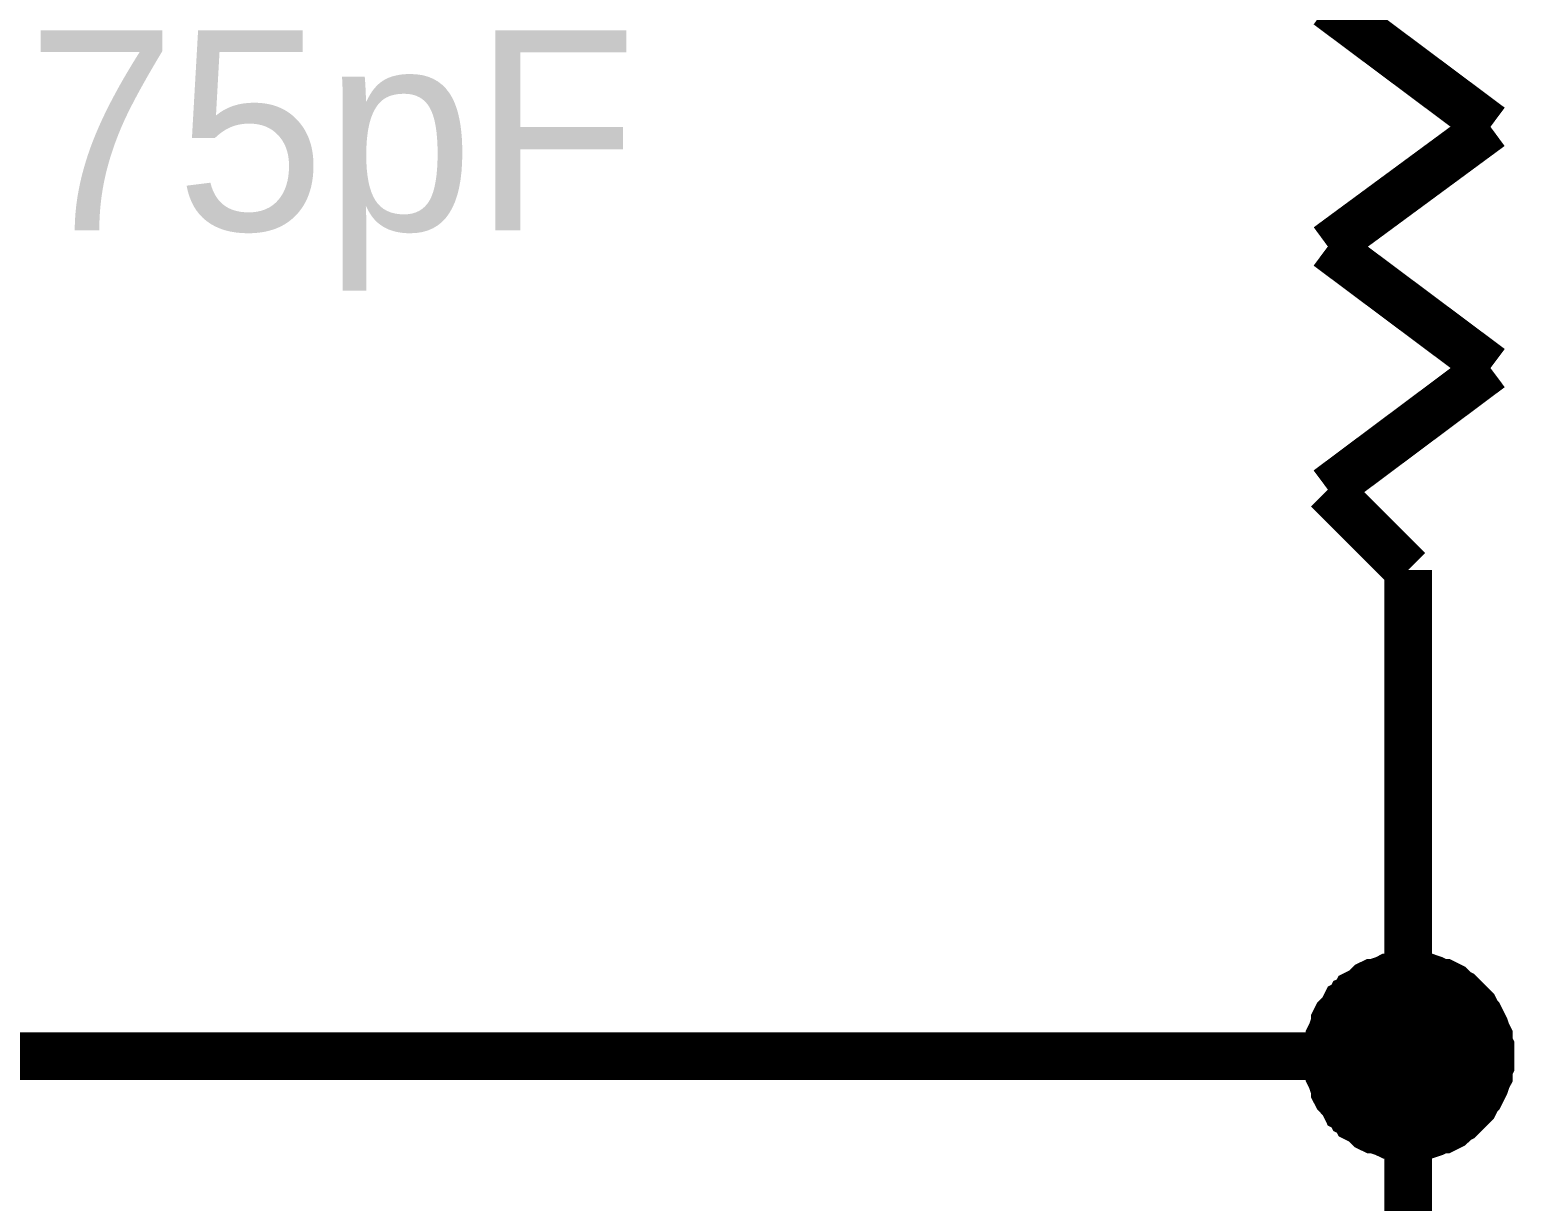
# Model space of a CAD drawing. Header units: millimetres. Extents: x 0 to 19, y 0 to 9.5.
# Drawn here: x 6.459 to 6.8263, y 6.6638 to 6.9536 of the extents above; entities that cross this region are included whole.
import ezdxf

# ---------------------------------------------------------------- set-up
doc = ezdxf.new("R2010")
doc.units = ezdxf.units.MM
doc.header["$MEASUREMENT"] = 0
doc.layers.add('Sheet', color=255, linetype='Continuous')

msp = doc.modelspace()

# ---------------------------------------------------------------- linework, layer by layer
at = {"layer": 'Sheet'}
for points, const_width in [([(4.00019, 7.19972), (4.20002, 7.19972), (4.20002, 6.69969), (6.40039, 6.69969), (6.80005, 6.69969)], 0.0118), ([(6.78016, 6.95965), (6.82039, 6.92959)], 0.0118), ([(6.82039, 6.92959), (6.78016, 6.89997)], 0.0118), ([(6.78016, 6.89997), (6.82039, 6.8699)], 0.0118), ([(6.82039, 6.8699), (6.78016, 6.83984)], 0.0118), ([(6.78016, 6.83984), (6.80005, 6.81995)], 0.0118), ([(6.80005, 6.81995), (6.80005, 6.79961)], 0.0118), ([(6.80005, 6.79961), (6.80005, 6.69969), (6.80005, 6.59978)], 0.0118), ([(6.78016, 6.69969), (6.78016, 6.70058), (6.78016, 6.7019), (6.7806, 6.70279), (6.7806, 6.70367), (6.7806, 6.70456), (6.78104, 6.70544), (6.78148, 6.70677), (6.78192, 6.70765), (6.78192, 6.70853), (6.78237, 6.70942), (6.78281, 6.70986), (6.78369, 6.71075), (6.78414, 6.71163), (6.78458, 6.71251), (6.78546, 6.71296), (6.7859, 6.71384), (6.78679, 6.71428), (6.78723, 6.71517), (6.78811, 6.71561), (6.789, 6.71605), (6.78988, 6.71694), (6.79032, 6.71738), (6.79121, 6.71782), (6.79209, 6.71782), (6.79298, 6.71826), (6.7943, 6.7187), (6.79519, 6.71915), (6.79607, 6.71915), (6.79696, 6.71915), (6.79784, 6.71959), (6.79917, 6.71959), (6.80005, 6.71959)], 0.0118), ([(6.78016, 6.69969), (6.78016, 6.70058), (6.78016, 6.7019), (6.7806, 6.70279), (6.7806, 6.70367), (6.7806, 6.70456), (6.78104, 6.70544), (6.78148, 6.70677), (6.78192, 6.70765), (6.78192, 6.70853), (6.78237, 6.70942), (6.78281, 6.70986), (6.78369, 6.71075), (6.78414, 6.71163), (6.78458, 6.71251), (6.78546, 6.71296), (6.7859, 6.71384), (6.78679, 6.71428), (6.78723, 6.71517), (6.78811, 6.71561), (6.789, 6.71605), (6.78988, 6.71694), (6.79032, 6.71738), (6.79121, 6.71782), (6.79209, 6.71782), (6.79298, 6.71826), (6.7943, 6.7187), (6.79519, 6.71915), (6.79607, 6.71915), (6.79696, 6.71915), (6.79784, 6.71959), (6.79917, 6.71959), (6.80005, 6.71959)], 0.0118), ([(6.78016, 6.69969), (6.78016, 6.70058), (6.78016, 6.7019), (6.7806, 6.70279), (6.7806, 6.70367), (6.7806, 6.70456), (6.78104, 6.70544), (6.78148, 6.70677), (6.78192, 6.70765), (6.78192, 6.70853), (6.78237, 6.70942), (6.78281, 6.70986), (6.78369, 6.71075), (6.78414, 6.71163), (6.78458, 6.71251), (6.78546, 6.71296), (6.7859, 6.71384), (6.78679, 6.71428), (6.78723, 6.71517), (6.78811, 6.71561), (6.789, 6.71605), (6.78988, 6.71694), (6.79032, 6.71738), (6.79121, 6.71782), (6.79209, 6.71782), (6.79298, 6.71826), (6.7943, 6.7187), (6.79519, 6.71915), (6.79607, 6.71915), (6.79696, 6.71915), (6.79784, 6.71959), (6.79917, 6.71959), (6.80005, 6.71959)], 0.0118), ([(6.78016, 6.69969), (6.78016, 6.70058), (6.78016, 6.7019), (6.7806, 6.70279), (6.7806, 6.70367), (6.7806, 6.70456), (6.78104, 6.70544), (6.78148, 6.70677), (6.78192, 6.70765), (6.78192, 6.70853), (6.78237, 6.70942), (6.78281, 6.70986), (6.78369, 6.71075), (6.78414, 6.71163), (6.78458, 6.71251), (6.78546, 6.71296), (6.7859, 6.71384), (6.78679, 6.71428), (6.78723, 6.71517), (6.78811, 6.71561), (6.789, 6.71605), (6.78988, 6.71694), (6.79032, 6.71738), (6.79121, 6.71782), (6.79209, 6.71782), (6.79298, 6.71826), (6.7943, 6.7187), (6.79519, 6.71915), (6.79607, 6.71915), (6.79696, 6.71915), (6.79784, 6.71959), (6.79917, 6.71959), (6.80005, 6.71959)], 0.0118), ([(6.80005, 6.71959), (6.80005, 6.71959)], 0.0118), ([(6.80005, 6.71959), (6.80094, 6.71959), (6.80226, 6.71959), (6.80315, 6.71915), (6.80403, 6.71915), (6.80491, 6.71915), (6.80624, 6.7187), (6.80712, 6.71826), (6.80801, 6.71782), (6.80889, 6.71782), (6.80978, 6.71738), (6.81066, 6.71694), (6.81155, 6.71605), (6.81199, 6.71561), (6.81287, 6.71517), (6.81376, 6.71428), (6.8142, 6.71384), (6.81508, 6.71296), (6.81552, 6.71251), (6.81641, 6.71163), (6.81685, 6.71075), (6.81729, 6.70986), (6.81774, 6.70942), (6.81818, 6.70853), (6.81862, 6.70765), (6.81906, 6.70677), (6.8195, 6.70544), (6.81995, 6.70456), (6.81995, 6.70367), (6.81995, 6.70279), (6.82039, 6.7019), (6.82039, 6.70058), (6.82039, 6.69969)], 0.0118), ([(6.80005, 6.71959), (6.80005, 6.71959)], 0.0118), ([(6.80005, 6.71959), (6.80094, 6.71959), (6.80226, 6.71959), (6.80315, 6.71915), (6.80403, 6.71915), (6.80491, 6.71915), (6.80624, 6.7187), (6.80712, 6.71826), (6.80801, 6.71782), (6.80889, 6.71782), (6.80978, 6.71738), (6.81066, 6.71694), (6.81155, 6.71605), (6.81199, 6.71561), (6.81287, 6.71517), (6.81376, 6.71428), (6.8142, 6.71384), (6.81508, 6.71296), (6.81552, 6.71251), (6.81641, 6.71163), (6.81685, 6.71075), (6.81729, 6.70986), (6.81774, 6.70942), (6.81818, 6.70853), (6.81862, 6.70765), (6.81906, 6.70677), (6.8195, 6.70544), (6.81995, 6.70456), (6.81995, 6.70367), (6.81995, 6.70279), (6.82039, 6.7019), (6.82039, 6.70058), (6.82039, 6.69969)], 0.0118), ([(6.80005, 6.71959), (6.80005, 6.71959)], 0.0118), ([(6.80005, 6.71959), (6.80094, 6.71959), (6.80226, 6.71959), (6.80315, 6.71915), (6.80403, 6.71915), (6.80491, 6.71915), (6.80624, 6.7187), (6.80712, 6.71826), (6.80801, 6.71782), (6.80889, 6.71782), (6.80978, 6.71738), (6.81066, 6.71694), (6.81155, 6.71605), (6.81199, 6.71561), (6.81287, 6.71517), (6.81376, 6.71428), (6.8142, 6.71384), (6.81508, 6.71296), (6.81552, 6.71251), (6.81641, 6.71163), (6.81685, 6.71075), (6.81729, 6.70986), (6.81774, 6.70942), (6.81818, 6.70853), (6.81862, 6.70765), (6.81906, 6.70677), (6.8195, 6.70544), (6.81995, 6.70456), (6.81995, 6.70367), (6.81995, 6.70279), (6.82039, 6.7019), (6.82039, 6.70058), (6.82039, 6.69969)], 0.0118), ([(6.80005, 6.71959), (6.80005, 6.71959)], 0.0118), ([(6.80005, 6.71959), (6.80094, 6.71959), (6.80226, 6.71959), (6.80315, 6.71915), (6.80403, 6.71915), (6.80491, 6.71915), (6.80624, 6.7187), (6.80712, 6.71826), (6.80801, 6.71782), (6.80889, 6.71782), (6.80978, 6.71738), (6.81066, 6.71694), (6.81155, 6.71605), (6.81199, 6.71561), (6.81287, 6.71517), (6.81376, 6.71428), (6.8142, 6.71384), (6.81508, 6.71296), (6.81552, 6.71251), (6.81641, 6.71163), (6.81685, 6.71075), (6.81729, 6.70986), (6.81774, 6.70942), (6.81818, 6.70853), (6.81862, 6.70765), (6.81906, 6.70677), (6.8195, 6.70544), (6.81995, 6.70456), (6.81995, 6.70367), (6.81995, 6.70279), (6.82039, 6.7019), (6.82039, 6.70058), (6.82039, 6.69969)], 0.0118), ([(6.78016, 6.69969), (6.78016, 6.70058), (6.78016, 6.7019), (6.7806, 6.70279), (6.7806, 6.70367), (6.7806, 6.70456), (6.78104, 6.70544), (6.78148, 6.70677), (6.78192, 6.70765), (6.78192, 6.70853), (6.78237, 6.70942), (6.78281, 6.70986), (6.78369, 6.71075), (6.78414, 6.71163), (6.78458, 6.71251), (6.78546, 6.71296), (6.7859, 6.71384), (6.78679, 6.71428), (6.78723, 6.71517), (6.78811, 6.71561), (6.789, 6.71605), (6.78988, 6.71694), (6.79032, 6.71738), (6.79121, 6.71782), (6.79209, 6.71782), (6.79298, 6.71826), (6.7943, 6.7187), (6.79519, 6.71915), (6.79607, 6.71915), (6.79696, 6.71915), (6.79784, 6.71959), (6.79917, 6.71959), (6.80005, 6.71959)], 0.0039), ([(6.78016, 6.69969), (6.78016, 6.70058), (6.78016, 6.7019), (6.7806, 6.70279), (6.7806, 6.70367), (6.7806, 6.70456), (6.78104, 6.70544), (6.78148, 6.70677), (6.78192, 6.70765), (6.78192, 6.70853), (6.78237, 6.70942), (6.78281, 6.70986), (6.78369, 6.71075), (6.78414, 6.71163), (6.78458, 6.71251), (6.78546, 6.71296), (6.7859, 6.71384), (6.78679, 6.71428), (6.78723, 6.71517), (6.78811, 6.71561), (6.789, 6.71605), (6.78988, 6.71694), (6.79032, 6.71738), (6.79121, 6.71782), (6.79209, 6.71782), (6.79298, 6.71826), (6.7943, 6.7187), (6.79519, 6.71915), (6.79607, 6.71915), (6.79696, 6.71915), (6.79784, 6.71959), (6.79917, 6.71959), (6.80005, 6.71959)], 0.0039), ([(6.78016, 6.69969), (6.78016, 6.70058), (6.78016, 6.7019), (6.7806, 6.70279), (6.7806, 6.70367), (6.7806, 6.70456), (6.78104, 6.70544), (6.78148, 6.70677), (6.78192, 6.70765), (6.78192, 6.70853), (6.78237, 6.70942), (6.78281, 6.70986), (6.78369, 6.71075), (6.78414, 6.71163), (6.78458, 6.71251), (6.78546, 6.71296), (6.7859, 6.71384), (6.78679, 6.71428), (6.78723, 6.71517), (6.78811, 6.71561), (6.789, 6.71605), (6.78988, 6.71694), (6.79032, 6.71738), (6.79121, 6.71782), (6.79209, 6.71782), (6.79298, 6.71826), (6.7943, 6.7187), (6.79519, 6.71915), (6.79607, 6.71915), (6.79696, 6.71915), (6.79784, 6.71959), (6.79917, 6.71959), (6.80005, 6.71959)], 0.0039), ([(6.78016, 6.69969), (6.78016, 6.70058), (6.78016, 6.7019), (6.7806, 6.70279), (6.7806, 6.70367), (6.7806, 6.70456), (6.78104, 6.70544), (6.78148, 6.70677), (6.78192, 6.70765), (6.78192, 6.70853), (6.78237, 6.70942), (6.78281, 6.70986), (6.78369, 6.71075), (6.78414, 6.71163), (6.78458, 6.71251), (6.78546, 6.71296), (6.7859, 6.71384), (6.78679, 6.71428), (6.78723, 6.71517), (6.78811, 6.71561), (6.789, 6.71605), (6.78988, 6.71694), (6.79032, 6.71738), (6.79121, 6.71782), (6.79209, 6.71782), (6.79298, 6.71826), (6.7943, 6.7187), (6.79519, 6.71915), (6.79607, 6.71915), (6.79696, 6.71915), (6.79784, 6.71959), (6.79917, 6.71959), (6.80005, 6.71959)], 0.0039), ([(6.80005, 6.71959), (6.80005, 6.71959)], 0.0039), ([(6.80005, 6.71959), (6.80094, 6.71959), (6.80226, 6.71959), (6.80315, 6.71915), (6.80403, 6.71915), (6.80491, 6.71915), (6.80624, 6.7187), (6.80712, 6.71826), (6.80801, 6.71782), (6.80889, 6.71782), (6.80978, 6.71738), (6.81066, 6.71694), (6.81155, 6.71605), (6.81199, 6.71561), (6.81287, 6.71517), (6.81376, 6.71428), (6.8142, 6.71384), (6.81508, 6.71296), (6.81552, 6.71251), (6.81641, 6.71163), (6.81685, 6.71075), (6.81729, 6.70986), (6.81774, 6.70942), (6.81818, 6.70853), (6.81862, 6.70765), (6.81906, 6.70677), (6.8195, 6.70544), (6.81995, 6.70456), (6.81995, 6.70367), (6.81995, 6.70279), (6.82039, 6.7019), (6.82039, 6.70058), (6.82039, 6.69969)], 0.0039), ([(6.80005, 6.71959), (6.80005, 6.71959)], 0.0039), ([(6.80005, 6.71959), (6.80094, 6.71959), (6.80226, 6.71959), (6.80315, 6.71915), (6.80403, 6.71915), (6.80491, 6.71915), (6.80624, 6.7187), (6.80712, 6.71826), (6.80801, 6.71782), (6.80889, 6.71782), (6.80978, 6.71738), (6.81066, 6.71694), (6.81155, 6.71605), (6.81199, 6.71561), (6.81287, 6.71517), (6.81376, 6.71428), (6.8142, 6.71384), (6.81508, 6.71296), (6.81552, 6.71251), (6.81641, 6.71163), (6.81685, 6.71075), (6.81729, 6.70986), (6.81774, 6.70942), (6.81818, 6.70853), (6.81862, 6.70765), (6.81906, 6.70677), (6.8195, 6.70544), (6.81995, 6.70456), (6.81995, 6.70367), (6.81995, 6.70279), (6.82039, 6.7019), (6.82039, 6.70058), (6.82039, 6.69969)], 0.0039), ([(6.80005, 6.71959), (6.80005, 6.71959)], 0.0039), ([(6.80005, 6.71959), (6.80094, 6.71959), (6.80226, 6.71959), (6.80315, 6.71915), (6.80403, 6.71915), (6.80491, 6.71915), (6.80624, 6.7187), (6.80712, 6.71826), (6.80801, 6.71782), (6.80889, 6.71782), (6.80978, 6.71738), (6.81066, 6.71694), (6.81155, 6.71605), (6.81199, 6.71561), (6.81287, 6.71517), (6.81376, 6.71428), (6.8142, 6.71384), (6.81508, 6.71296), (6.81552, 6.71251), (6.81641, 6.71163), (6.81685, 6.71075), (6.81729, 6.70986), (6.81774, 6.70942), (6.81818, 6.70853), (6.81862, 6.70765), (6.81906, 6.70677), (6.8195, 6.70544), (6.81995, 6.70456), (6.81995, 6.70367), (6.81995, 6.70279), (6.82039, 6.7019), (6.82039, 6.70058), (6.82039, 6.69969)], 0.0039), ([(6.80005, 6.71959), (6.80005, 6.71959)], 0.0039), ([(6.80005, 6.71959), (6.80094, 6.71959), (6.80226, 6.71959), (6.80315, 6.71915), (6.80403, 6.71915), (6.80491, 6.71915), (6.80624, 6.7187), (6.80712, 6.71826), (6.80801, 6.71782), (6.80889, 6.71782), (6.80978, 6.71738), (6.81066, 6.71694), (6.81155, 6.71605), (6.81199, 6.71561), (6.81287, 6.71517), (6.81376, 6.71428), (6.8142, 6.71384), (6.81508, 6.71296), (6.81552, 6.71251), (6.81641, 6.71163), (6.81685, 6.71075), (6.81729, 6.70986), (6.81774, 6.70942), (6.81818, 6.70853), (6.81862, 6.70765), (6.81906, 6.70677), (6.8195, 6.70544), (6.81995, 6.70456), (6.81995, 6.70367), (6.81995, 6.70279), (6.82039, 6.7019), (6.82039, 6.70058), (6.82039, 6.69969)], 0.0039), ([(6.80005, 6.6798), (6.79917, 6.6798), (6.79784, 6.6798), (6.79696, 6.68024), (6.79607, 6.68024), (6.79519, 6.68024), (6.7943, 6.68068), (6.79298, 6.68112), (6.79209, 6.68157), (6.79121, 6.68157), (6.79032, 6.68201), (6.78988, 6.68245), (6.789, 6.68333), (6.78811, 6.68378), (6.78723, 6.68422), (6.78679, 6.6851), (6.7859, 6.68555), (6.78546, 6.68643), (6.78458, 6.68687), (6.78414, 6.68776), (6.78369, 6.68864), (6.78281, 6.68952), (6.78237, 6.68997), (6.78192, 6.69085), (6.78192, 6.69173), (6.78148, 6.69262), (6.78104, 6.69395), (6.7806, 6.69483), (6.7806, 6.69571), (6.7806, 6.6966), (6.78016, 6.69748), (6.78016, 6.69881), (6.78016, 6.69969)], 0.0118), ([(6.78016, 6.69969), (6.78016, 6.69969)], 0.0118), ([(6.80005, 6.6798), (6.79917, 6.6798), (6.79784, 6.6798), (6.79696, 6.68024), (6.79607, 6.68024), (6.79519, 6.68024), (6.7943, 6.68068), (6.79298, 6.68112), (6.79209, 6.68157), (6.79121, 6.68157), (6.79032, 6.68201), (6.78988, 6.68245), (6.789, 6.68333), (6.78811, 6.68378), (6.78723, 6.68422), (6.78679, 6.6851), (6.7859, 6.68555), (6.78546, 6.68643), (6.78458, 6.68687), (6.78414, 6.68776), (6.78369, 6.68864), (6.78281, 6.68952), (6.78237, 6.68997), (6.78192, 6.69085), (6.78192, 6.69173), (6.78148, 6.69262), (6.78104, 6.69395), (6.7806, 6.69483), (6.7806, 6.69571), (6.7806, 6.6966), (6.78016, 6.69748), (6.78016, 6.69881), (6.78016, 6.69969)], 0.0118), ([(6.78016, 6.69969), (6.78016, 6.69969)], 0.0118), ([(6.80005, 6.6798), (6.79917, 6.6798), (6.79784, 6.6798), (6.79696, 6.68024), (6.79607, 6.68024), (6.79519, 6.68024), (6.7943, 6.68068), (6.79298, 6.68112), (6.79209, 6.68157), (6.79121, 6.68157), (6.79032, 6.68201), (6.78988, 6.68245), (6.789, 6.68333), (6.78811, 6.68378), (6.78723, 6.68422), (6.78679, 6.6851), (6.7859, 6.68555), (6.78546, 6.68643), (6.78458, 6.68687), (6.78414, 6.68776), (6.78369, 6.68864), (6.78281, 6.68952), (6.78237, 6.68997), (6.78192, 6.69085), (6.78192, 6.69173), (6.78148, 6.69262), (6.78104, 6.69395), (6.7806, 6.69483), (6.7806, 6.69571), (6.7806, 6.6966), (6.78016, 6.69748), (6.78016, 6.69881), (6.78016, 6.69969)], 0.0118), ([(6.78016, 6.69969), (6.78016, 6.69969)], 0.0118), ([(6.80005, 6.6798), (6.79917, 6.6798), (6.79784, 6.6798), (6.79696, 6.68024), (6.79607, 6.68024), (6.79519, 6.68024), (6.7943, 6.68068), (6.79298, 6.68112), (6.79209, 6.68157), (6.79121, 6.68157), (6.79032, 6.68201), (6.78988, 6.68245), (6.789, 6.68333), (6.78811, 6.68378), (6.78723, 6.68422), (6.78679, 6.6851), (6.7859, 6.68555), (6.78546, 6.68643), (6.78458, 6.68687), (6.78414, 6.68776), (6.78369, 6.68864), (6.78281, 6.68952), (6.78237, 6.68997), (6.78192, 6.69085), (6.78192, 6.69173), (6.78148, 6.69262), (6.78104, 6.69395), (6.7806, 6.69483), (6.7806, 6.69571), (6.7806, 6.6966), (6.78016, 6.69748), (6.78016, 6.69881), (6.78016, 6.69969)], 0.0118), ([(6.78016, 6.69969), (6.78016, 6.69969)], 0.0118), ([(6.82039, 6.69969), (6.82039, 6.69881), (6.82039, 6.69748), (6.81995, 6.6966), (6.81995, 6.69571), (6.81995, 6.69483), (6.8195, 6.69395), (6.81906, 6.69262), (6.81862, 6.69173), (6.81818, 6.69085), (6.81774, 6.68997), (6.81729, 6.68952), (6.81685, 6.68864), (6.81641, 6.68776), (6.81552, 6.68687), (6.81508, 6.68643), (6.8142, 6.68555), (6.81376, 6.6851), (6.81287, 6.68422), (6.81199, 6.68378), (6.81155, 6.68333), (6.81066, 6.68245), (6.80978, 6.68201), (6.80889, 6.68157), (6.80801, 6.68157), (6.80712, 6.68112), (6.80624, 6.68068), (6.80491, 6.68024), (6.80403, 6.68024), (6.80315, 6.68024), (6.80226, 6.6798), (6.80094, 6.6798), (6.80005, 6.6798)], 0.0118), ([(6.82039, 6.69969), (6.82039, 6.69881), (6.82039, 6.69748), (6.81995, 6.6966), (6.81995, 6.69571), (6.81995, 6.69483), (6.8195, 6.69395), (6.81906, 6.69262), (6.81862, 6.69173), (6.81818, 6.69085), (6.81774, 6.68997), (6.81729, 6.68952), (6.81685, 6.68864), (6.81641, 6.68776), (6.81552, 6.68687), (6.81508, 6.68643), (6.8142, 6.68555), (6.81376, 6.6851), (6.81287, 6.68422), (6.81199, 6.68378), (6.81155, 6.68333), (6.81066, 6.68245), (6.80978, 6.68201), (6.80889, 6.68157), (6.80801, 6.68157), (6.80712, 6.68112), (6.80624, 6.68068), (6.80491, 6.68024), (6.80403, 6.68024), (6.80315, 6.68024), (6.80226, 6.6798), (6.80094, 6.6798), (6.80005, 6.6798)], 0.0118), ([(6.82039, 6.69969), (6.82039, 6.69881), (6.82039, 6.69748), (6.81995, 6.6966), (6.81995, 6.69571), (6.81995, 6.69483), (6.8195, 6.69395), (6.81906, 6.69262), (6.81862, 6.69173), (6.81818, 6.69085), (6.81774, 6.68997), (6.81729, 6.68952), (6.81685, 6.68864), (6.81641, 6.68776), (6.81552, 6.68687), (6.81508, 6.68643), (6.8142, 6.68555), (6.81376, 6.6851), (6.81287, 6.68422), (6.81199, 6.68378), (6.81155, 6.68333), (6.81066, 6.68245), (6.80978, 6.68201), (6.80889, 6.68157), (6.80801, 6.68157), (6.80712, 6.68112), (6.80624, 6.68068), (6.80491, 6.68024), (6.80403, 6.68024), (6.80315, 6.68024), (6.80226, 6.6798), (6.80094, 6.6798), (6.80005, 6.6798)], 0.0118), ([(6.82039, 6.69969), (6.82039, 6.69881), (6.82039, 6.69748), (6.81995, 6.6966), (6.81995, 6.69571), (6.81995, 6.69483), (6.8195, 6.69395), (6.81906, 6.69262), (6.81862, 6.69173), (6.81818, 6.69085), (6.81774, 6.68997), (6.81729, 6.68952), (6.81685, 6.68864), (6.81641, 6.68776), (6.81552, 6.68687), (6.81508, 6.68643), (6.8142, 6.68555), (6.81376, 6.6851), (6.81287, 6.68422), (6.81199, 6.68378), (6.81155, 6.68333), (6.81066, 6.68245), (6.80978, 6.68201), (6.80889, 6.68157), (6.80801, 6.68157), (6.80712, 6.68112), (6.80624, 6.68068), (6.80491, 6.68024), (6.80403, 6.68024), (6.80315, 6.68024), (6.80226, 6.6798), (6.80094, 6.6798), (6.80005, 6.6798)], 0.0118), ([(6.82039, 6.69969), (6.82039, 6.69969), (6.82039, 6.69969), (6.82039, 6.69969), (6.82039, 6.69969), (6.82039, 6.69969), (6.82039, 6.69969), (6.82039, 6.69969), (6.82039, 6.69969), (6.82039, 6.69969), (6.82039, 6.69969), (6.82039, 6.69969), (6.82039, 6.69969), (6.82039, 6.69969), (6.82039, 6.69969), (6.82039, 6.69969), (6.82039, 6.69969), (6.82039, 6.69969), (6.82039, 6.69969), (6.82039, 6.69969), (6.82039, 6.69969), (6.82039, 6.69969), (6.82039, 6.69969), (6.82039, 6.69969), (6.82039, 6.69969), (6.82039, 6.69969), (6.82039, 6.69969), (6.82039, 6.69969), (6.82039, 6.69969), (6.82039, 6.69969), (6.82039, 6.69969), (6.82039, 6.69969), (6.82039, 6.69969)], 0.0118), ([(6.82039, 6.69969), (6.82039, 6.69969)], 0.0118), ([(6.82039, 6.69969), (6.82039, 6.69969), (6.82039, 6.69969), (6.82039, 6.69969), (6.82039, 6.69969), (6.82039, 6.69969), (6.82039, 6.69969), (6.82039, 6.69969), (6.82039, 6.69969), (6.82039, 6.69969), (6.82039, 6.69969), (6.82039, 6.69969), (6.82039, 6.69969), (6.82039, 6.69969), (6.82039, 6.69969), (6.82039, 6.69969), (6.82039, 6.69969), (6.82039, 6.69969), (6.82039, 6.69969), (6.82039, 6.69969), (6.82039, 6.69969), (6.82039, 6.69969), (6.82039, 6.69969), (6.82039, 6.69969), (6.82039, 6.69969), (6.82039, 6.69969), (6.82039, 6.69969), (6.82039, 6.69969), (6.82039, 6.69969), (6.82039, 6.69969), (6.82039, 6.69969), (6.82039, 6.69969), (6.82039, 6.69969)], 0.0118), ([(6.82039, 6.69969), (6.82039, 6.69969)], 0.0118), ([(6.82039, 6.69969), (6.82039, 6.69969), (6.82039, 6.69969), (6.82039, 6.69969), (6.82039, 6.69969), (6.82039, 6.69969), (6.82039, 6.69969), (6.82039, 6.69969), (6.82039, 6.69969), (6.82039, 6.69969), (6.82039, 6.69969), (6.82039, 6.69969), (6.82039, 6.69969), (6.82039, 6.69969), (6.82039, 6.69969), (6.82039, 6.69969), (6.82039, 6.69969), (6.82039, 6.69969), (6.82039, 6.69969), (6.82039, 6.69969), (6.82039, 6.69969), (6.82039, 6.69969), (6.82039, 6.69969), (6.82039, 6.69969), (6.82039, 6.69969), (6.82039, 6.69969), (6.82039, 6.69969), (6.82039, 6.69969), (6.82039, 6.69969), (6.82039, 6.69969), (6.82039, 6.69969), (6.82039, 6.69969), (6.82039, 6.69969)], 0.0118), ([(6.82039, 6.69969), (6.82039, 6.69969)], 0.0118), ([(6.82039, 6.69969), (6.82039, 6.69969), (6.82039, 6.69969), (6.82039, 6.69969), (6.82039, 6.69969), (6.82039, 6.69969), (6.82039, 6.69969), (6.82039, 6.69969), (6.82039, 6.69969), (6.82039, 6.69969), (6.82039, 6.69969), (6.82039, 6.69969), (6.82039, 6.69969), (6.82039, 6.69969), (6.82039, 6.69969), (6.82039, 6.69969), (6.82039, 6.69969), (6.82039, 6.69969), (6.82039, 6.69969), (6.82039, 6.69969), (6.82039, 6.69969), (6.82039, 6.69969), (6.82039, 6.69969), (6.82039, 6.69969), (6.82039, 6.69969), (6.82039, 6.69969), (6.82039, 6.69969), (6.82039, 6.69969), (6.82039, 6.69969), (6.82039, 6.69969), (6.82039, 6.69969), (6.82039, 6.69969), (6.82039, 6.69969)], 0.0118), ([(6.82039, 6.69969), (6.82039, 6.69969)], 0.0118), ([(6.80005, 6.6798), (6.79917, 6.6798), (6.79784, 6.6798), (6.79696, 6.68024), (6.79607, 6.68024), (6.79519, 6.68024), (6.7943, 6.68068), (6.79298, 6.68112), (6.79209, 6.68157), (6.79121, 6.68157), (6.79032, 6.68201), (6.78988, 6.68245), (6.789, 6.68333), (6.78811, 6.68378), (6.78723, 6.68422), (6.78679, 6.6851), (6.7859, 6.68555), (6.78546, 6.68643), (6.78458, 6.68687), (6.78414, 6.68776), (6.78369, 6.68864), (6.78281, 6.68952), (6.78237, 6.68997), (6.78192, 6.69085), (6.78192, 6.69173), (6.78148, 6.69262), (6.78104, 6.69395), (6.7806, 6.69483), (6.7806, 6.69571), (6.7806, 6.6966), (6.78016, 6.69748), (6.78016, 6.69881), (6.78016, 6.69969)], 0.0039), ([(6.78016, 6.69969), (6.78016, 6.69969)], 0.0039), ([(6.80005, 6.6798), (6.79917, 6.6798), (6.79784, 6.6798), (6.79696, 6.68024), (6.79607, 6.68024), (6.79519, 6.68024), (6.7943, 6.68068), (6.79298, 6.68112), (6.79209, 6.68157), (6.79121, 6.68157), (6.79032, 6.68201), (6.78988, 6.68245), (6.789, 6.68333), (6.78811, 6.68378), (6.78723, 6.68422), (6.78679, 6.6851), (6.7859, 6.68555), (6.78546, 6.68643), (6.78458, 6.68687), (6.78414, 6.68776), (6.78369, 6.68864), (6.78281, 6.68952), (6.78237, 6.68997), (6.78192, 6.69085), (6.78192, 6.69173), (6.78148, 6.69262), (6.78104, 6.69395), (6.7806, 6.69483), (6.7806, 6.69571), (6.7806, 6.6966), (6.78016, 6.69748), (6.78016, 6.69881), (6.78016, 6.69969)], 0.0039), ([(6.78016, 6.69969), (6.78016, 6.69969)], 0.0039), ([(6.80005, 6.6798), (6.79917, 6.6798), (6.79784, 6.6798), (6.79696, 6.68024), (6.79607, 6.68024), (6.79519, 6.68024), (6.7943, 6.68068), (6.79298, 6.68112), (6.79209, 6.68157), (6.79121, 6.68157), (6.79032, 6.68201), (6.78988, 6.68245), (6.789, 6.68333), (6.78811, 6.68378), (6.78723, 6.68422), (6.78679, 6.6851), (6.7859, 6.68555), (6.78546, 6.68643), (6.78458, 6.68687), (6.78414, 6.68776), (6.78369, 6.68864), (6.78281, 6.68952), (6.78237, 6.68997), (6.78192, 6.69085), (6.78192, 6.69173), (6.78148, 6.69262), (6.78104, 6.69395), (6.7806, 6.69483), (6.7806, 6.69571), (6.7806, 6.6966), (6.78016, 6.69748), (6.78016, 6.69881), (6.78016, 6.69969)], 0.0039), ([(6.78016, 6.69969), (6.78016, 6.69969)], 0.0039), ([(6.80005, 6.6798), (6.79917, 6.6798), (6.79784, 6.6798), (6.79696, 6.68024), (6.79607, 6.68024), (6.79519, 6.68024), (6.7943, 6.68068), (6.79298, 6.68112), (6.79209, 6.68157), (6.79121, 6.68157), (6.79032, 6.68201), (6.78988, 6.68245), (6.789, 6.68333), (6.78811, 6.68378), (6.78723, 6.68422), (6.78679, 6.6851), (6.7859, 6.68555), (6.78546, 6.68643), (6.78458, 6.68687), (6.78414, 6.68776), (6.78369, 6.68864), (6.78281, 6.68952), (6.78237, 6.68997), (6.78192, 6.69085), (6.78192, 6.69173), (6.78148, 6.69262), (6.78104, 6.69395), (6.7806, 6.69483), (6.7806, 6.69571), (6.7806, 6.6966), (6.78016, 6.69748), (6.78016, 6.69881), (6.78016, 6.69969)], 0.0039), ([(6.78016, 6.69969), (6.78016, 6.69969)], 0.0039), ([(6.82039, 6.69969), (6.82039, 6.69881), (6.82039, 6.69748), (6.81995, 6.6966), (6.81995, 6.69571), (6.81995, 6.69483), (6.8195, 6.69395), (6.81906, 6.69262), (6.81862, 6.69173), (6.81818, 6.69085), (6.81774, 6.68997), (6.81729, 6.68952), (6.81685, 6.68864), (6.81641, 6.68776), (6.81552, 6.68687), (6.81508, 6.68643), (6.8142, 6.68555), (6.81376, 6.6851), (6.81287, 6.68422), (6.81199, 6.68378), (6.81155, 6.68333), (6.81066, 6.68245), (6.80978, 6.68201), (6.80889, 6.68157), (6.80801, 6.68157), (6.80712, 6.68112), (6.80624, 6.68068), (6.80491, 6.68024), (6.80403, 6.68024), (6.80315, 6.68024), (6.80226, 6.6798), (6.80094, 6.6798), (6.80005, 6.6798)], 0.0039), ([(6.82039, 6.69969), (6.82039, 6.69881), (6.82039, 6.69748), (6.81995, 6.6966), (6.81995, 6.69571), (6.81995, 6.69483), (6.8195, 6.69395), (6.81906, 6.69262), (6.81862, 6.69173), (6.81818, 6.69085), (6.81774, 6.68997), (6.81729, 6.68952), (6.81685, 6.68864), (6.81641, 6.68776), (6.81552, 6.68687), (6.81508, 6.68643), (6.8142, 6.68555), (6.81376, 6.6851), (6.81287, 6.68422), (6.81199, 6.68378), (6.81155, 6.68333), (6.81066, 6.68245), (6.80978, 6.68201), (6.80889, 6.68157), (6.80801, 6.68157), (6.80712, 6.68112), (6.80624, 6.68068), (6.80491, 6.68024), (6.80403, 6.68024), (6.80315, 6.68024), (6.80226, 6.6798), (6.80094, 6.6798), (6.80005, 6.6798)], 0.0039), ([(6.82039, 6.69969), (6.82039, 6.69881), (6.82039, 6.69748), (6.81995, 6.6966), (6.81995, 6.69571), (6.81995, 6.69483), (6.8195, 6.69395), (6.81906, 6.69262), (6.81862, 6.69173), (6.81818, 6.69085), (6.81774, 6.68997), (6.81729, 6.68952), (6.81685, 6.68864), (6.81641, 6.68776), (6.81552, 6.68687), (6.81508, 6.68643), (6.8142, 6.68555), (6.81376, 6.6851), (6.81287, 6.68422), (6.81199, 6.68378), (6.81155, 6.68333), (6.81066, 6.68245), (6.80978, 6.68201), (6.80889, 6.68157), (6.80801, 6.68157), (6.80712, 6.68112), (6.80624, 6.68068), (6.80491, 6.68024), (6.80403, 6.68024), (6.80315, 6.68024), (6.80226, 6.6798), (6.80094, 6.6798), (6.80005, 6.6798)], 0.0039), ([(6.82039, 6.69969), (6.82039, 6.69881), (6.82039, 6.69748), (6.81995, 6.6966), (6.81995, 6.69571), (6.81995, 6.69483), (6.8195, 6.69395), (6.81906, 6.69262), (6.81862, 6.69173), (6.81818, 6.69085), (6.81774, 6.68997), (6.81729, 6.68952), (6.81685, 6.68864), (6.81641, 6.68776), (6.81552, 6.68687), (6.81508, 6.68643), (6.8142, 6.68555), (6.81376, 6.6851), (6.81287, 6.68422), (6.81199, 6.68378), (6.81155, 6.68333), (6.81066, 6.68245), (6.80978, 6.68201), (6.80889, 6.68157), (6.80801, 6.68157), (6.80712, 6.68112), (6.80624, 6.68068), (6.80491, 6.68024), (6.80403, 6.68024), (6.80315, 6.68024), (6.80226, 6.6798), (6.80094, 6.6798), (6.80005, 6.6798)], 0.0039), ([(6.82039, 6.69969), (6.82039, 6.69969), (6.82039, 6.69969), (6.82039, 6.69969), (6.82039, 6.69969), (6.82039, 6.69969), (6.82039, 6.69969), (6.82039, 6.69969), (6.82039, 6.69969), (6.82039, 6.69969), (6.82039, 6.69969), (6.82039, 6.69969), (6.82039, 6.69969), (6.82039, 6.69969), (6.82039, 6.69969), (6.82039, 6.69969), (6.82039, 6.69969), (6.82039, 6.69969), (6.82039, 6.69969), (6.82039, 6.69969), (6.82039, 6.69969), (6.82039, 6.69969), (6.82039, 6.69969), (6.82039, 6.69969), (6.82039, 6.69969), (6.82039, 6.69969), (6.82039, 6.69969), (6.82039, 6.69969), (6.82039, 6.69969), (6.82039, 6.69969), (6.82039, 6.69969), (6.82039, 6.69969), (6.82039, 6.69969)], 0.0039), ([(6.82039, 6.69969), (6.82039, 6.69969)], 0.0039), ([(6.82039, 6.69969), (6.82039, 6.69969), (6.82039, 6.69969), (6.82039, 6.69969), (6.82039, 6.69969), (6.82039, 6.69969), (6.82039, 6.69969), (6.82039, 6.69969), (6.82039, 6.69969), (6.82039, 6.69969), (6.82039, 6.69969), (6.82039, 6.69969), (6.82039, 6.69969), (6.82039, 6.69969), (6.82039, 6.69969), (6.82039, 6.69969), (6.82039, 6.69969), (6.82039, 6.69969), (6.82039, 6.69969), (6.82039, 6.69969), (6.82039, 6.69969), (6.82039, 6.69969), (6.82039, 6.69969), (6.82039, 6.69969), (6.82039, 6.69969), (6.82039, 6.69969), (6.82039, 6.69969), (6.82039, 6.69969), (6.82039, 6.69969), (6.82039, 6.69969), (6.82039, 6.69969), (6.82039, 6.69969), (6.82039, 6.69969)], 0.0039), ([(6.82039, 6.69969), (6.82039, 6.69969)], 0.0039), ([(6.82039, 6.69969), (6.82039, 6.69969), (6.82039, 6.69969), (6.82039, 6.69969), (6.82039, 6.69969), (6.82039, 6.69969), (6.82039, 6.69969), (6.82039, 6.69969), (6.82039, 6.69969), (6.82039, 6.69969), (6.82039, 6.69969), (6.82039, 6.69969), (6.82039, 6.69969), (6.82039, 6.69969), (6.82039, 6.69969), (6.82039, 6.69969), (6.82039, 6.69969), (6.82039, 6.69969), (6.82039, 6.69969), (6.82039, 6.69969), (6.82039, 6.69969), (6.82039, 6.69969), (6.82039, 6.69969), (6.82039, 6.69969), (6.82039, 6.69969), (6.82039, 6.69969), (6.82039, 6.69969), (6.82039, 6.69969), (6.82039, 6.69969), (6.82039, 6.69969), (6.82039, 6.69969), (6.82039, 6.69969), (6.82039, 6.69969)], 0.0039), ([(6.82039, 6.69969), (6.82039, 6.69969)], 0.0039), ([(6.82039, 6.69969), (6.82039, 6.69969), (6.82039, 6.69969), (6.82039, 6.69969), (6.82039, 6.69969), (6.82039, 6.69969), (6.82039, 6.69969), (6.82039, 6.69969), (6.82039, 6.69969), (6.82039, 6.69969), (6.82039, 6.69969), (6.82039, 6.69969), (6.82039, 6.69969), (6.82039, 6.69969), (6.82039, 6.69969), (6.82039, 6.69969), (6.82039, 6.69969), (6.82039, 6.69969), (6.82039, 6.69969), (6.82039, 6.69969), (6.82039, 6.69969), (6.82039, 6.69969), (6.82039, 6.69969), (6.82039, 6.69969), (6.82039, 6.69969), (6.82039, 6.69969), (6.82039, 6.69969), (6.82039, 6.69969), (6.82039, 6.69969), (6.82039, 6.69969), (6.82039, 6.69969), (6.82039, 6.69969), (6.82039, 6.69969)], 0.0039), ([(6.82039, 6.69969), (6.82039, 6.69969)], 0.0039)]:
    msp.add_lwpolyline(points, dxfattribs=dict(at, const_width=const_width))
at = {"layer": 'Sheet', "const_width": 0.02}
msp.add_lwpolyline([(6.79, 6.7, 1), (6.81, 6.7, 1)], format="xyb", close=True, dxfattribs=at)

# ---------------------------------------------------------------- texts
at = {"layer": 'Sheet'}
msp.add_text('75pF', height=0.049516, dxfattribs=at).set_placement((6.4583, 6.90395))

doc.saveas('drawing.dxf')
